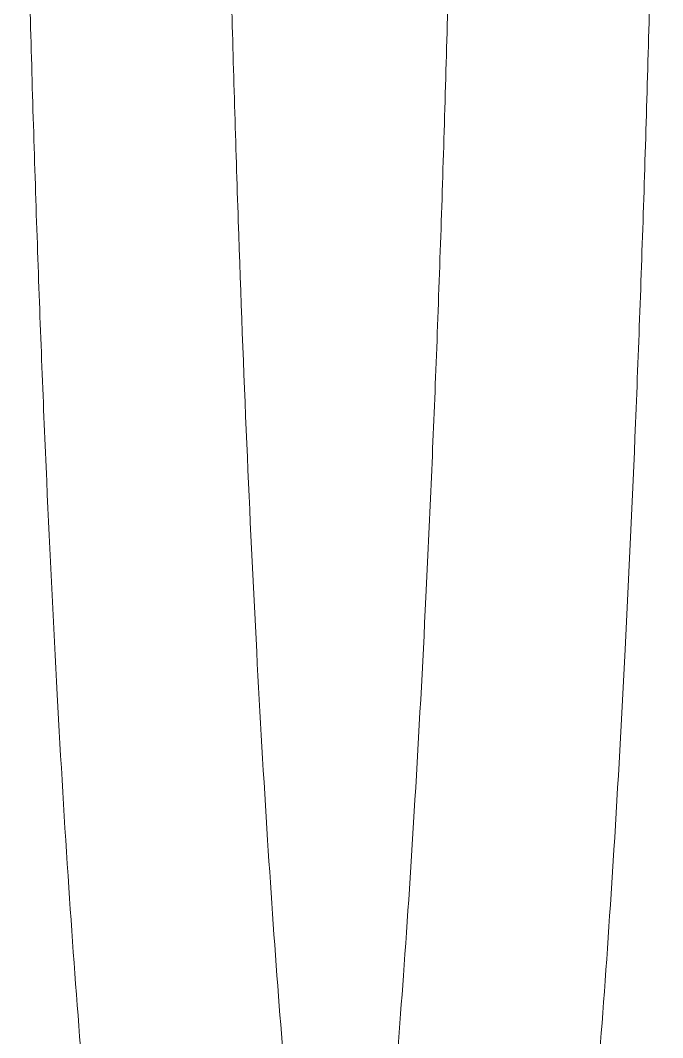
# Model space of a CAD drawing. Extents: x 19821 to 22981, y -91 to 2224.
# Drawn here: x 21868.7 to 21913.3, y 352.8 to 423.5 of the extents above; entities that cross this region are included whole.
import ezdxf

# ---------------------------------------------------------------- set-up
doc = ezdxf.new("R2010")
doc.units = 0
doc.header["$LTSCALE"] = 10
doc.header["$MEASUREMENT"] = 0
doc.layers.add('1', color=7, linetype='CONTINUOUS')

msp = doc.modelspace()

# ---------------------------------------------------------------- linework, layer by layer
at = {"layer": '1', "color": 7, "linetype": 'Continuous', "lineweight": 18}
for points, knots in [([(21888.025, 779.952), (21888.238, 776.674), (21888.871, 766.862), (21889.908, 750.104), (21891.139, 729.096), (21892.387, 706.576), (21893.641, 682.796), (21894.898, 657.955), (21896.096, 632.352), (21897.183, 605.574), (21898.047, 579.459), (21898.685, 553.973), (21899.108, 529.283), (21899.322, 503.587), (21899.293, 476.977), (21899.026, 453.231), (21898.621, 432.733), (21898.167, 415.785), (21897.596, 399.297), (21896.921, 383.777), (21896.166, 369.722), (21895.365, 357.482), (21894.544, 347.062), (21893.721, 338.362), (21892.918, 331.244), (21892.151, 325.555), (21891.439, 321.11), (21890.809, 317.766), (21890.234, 315.091), (21889.642, 312.69), (21889.05, 310.635), (21888.371, 308.762), (21888.146, 308.254), (21888.188, 308.175), (21888.197, 308.169)], [0.4041142, 0.4041142, 0.4041142, 0.4041142, 0.4165351, 0.4412078, 0.4669387, 0.4944389, 0.5238962, 0.5535391, 0.584331, 0.615544, 0.6478333, 0.6746985, 0.7024416, 0.7310869, 0.7606885, 0.7912796, 0.8106884, 0.8300737, 0.8492597, 0.8679619, 0.8851419, 0.9006143, 0.9144439, 0.9267281, 0.9375794, 0.9471118, 0.9554287, 0.9626381, 0.9680855, 0.9748923, 0.9830338, 0.990006, 0.9987253, 1, 1, 1, 1]), ([(21891.093, 294.741), (21892.342, 294.758), (21894.542, 295.231), (21897.394, 297.194), (21899.544, 299.816), (21900.974, 302.588), (21901.905, 305.002), (21902.698, 307.439), (21903.347, 309.791), (21903.885, 312.006), (21904.45, 314.594), (21905.078, 317.85), (21905.834, 322.412), (21906.632, 328.121), (21907.464, 335.219), (21908.311, 343.851), (21909.156, 354.161), (21909.978, 366.257), (21910.758, 380.181), (21911.46, 395.64), (21912.059, 412.164), (21912.54, 429.215), (21912.975, 449.887), (21913.273, 473.877), (21913.332, 500.795), (21913.14, 526.801), (21912.734, 551.792), (21912.107, 577.589), (21911.251, 604.003), (21910.166, 631.064), (21908.966, 656.912), (21907.669, 682.633), (21906.341, 707.842), (21904.984, 732.245), (21903.643, 754.932), (21902.661, 770.587), (21902.13, 778.795), (21902.054, 779.952)], [0, 0, 0, 0, 0.0098692, 0.0185612, 0.0260259, 0.0349878, 0.0419891, 0.0482389, 0.0537814, 0.0586219, 0.0627631, 0.0698726, 0.0779196, 0.0871465, 0.0976336, 0.1094823, 0.1228, 0.1376865, 0.1542143, 0.1723311, 0.1910631, 0.2100056, 0.2289954, 0.2589947, 0.2880437, 0.3161446, 0.3433499, 0.3696884, 0.4013452, 0.4318616, 0.4619554, 0.4909507, 0.5220543, 0.5509332, 0.5778612, 0.6037331, 0.6079807, 0.6079807, 0.6079807, 0.6079807]), ([(21868.723, 469.02), (21868.728, 465.821), (21868.758, 458.928), (21868.891, 448.043), (21869.105, 436.219), (21869.432, 422.533), (21869.895, 407.499), (21870.518, 391.677), (21871.241, 376.909), (21872.044, 363.535), (21872.905, 351.745), (21873.799, 341.615), (21874.703, 333.12), (21875.594, 326.188), (21876.49, 320.38), (21877.357, 315.707), (21878.164, 312.067), (21878.867, 309.324), (21879.643, 306.689), (21880.606, 303.99), (21881.822, 301.35), (21883.222, 299.076), (21885.135, 296.924), (21887.622, 295.222), (21889.934, 294.801), (21891.093, 294.741)], [0, 0, 0, 0, 0.040452, 0.087313, 0.138338, 0.191645, 0.263664, 0.334292, 0.401627, 0.464477, 0.5222, 0.574558, 0.62158, 0.663434, 0.700281, 0.737986, 0.768634, 0.792252, 0.815888, 0.844886, 0.873285, 0.903622, 0.931597, 0.968765, 1, 1, 1, 1]), ([(21891.012, 318.897), (21890.913, 319.392), (21890.565, 321.191), (21889.949, 324.761), (21889.159, 330.187), (21888.332, 337.006), (21887.49, 345.346), (21886.654, 355.28), (21885.848, 366.816), (21885.094, 379.873), (21884.414, 394.251), (21883.828, 409.615), (21883.391, 424.18), (21883.083, 437.41), (21882.882, 448.819), (21882.754, 459.306), (21882.726, 465.943), (21882.723, 469.02)], [0, 0, 0, 0, 0.017154, 0.060661, 0.110531, 0.167046, 0.230518, 0.301161, 0.37897, 0.463568, 0.554025, 0.648677, 0.744948, 0.816052, 0.884003, 0.946319, 1, 1, 1, 1])]:
    msp.add_open_spline(points, degree=3, knots=knots, dxfattribs=at)

doc.saveas('drawing.dxf')
